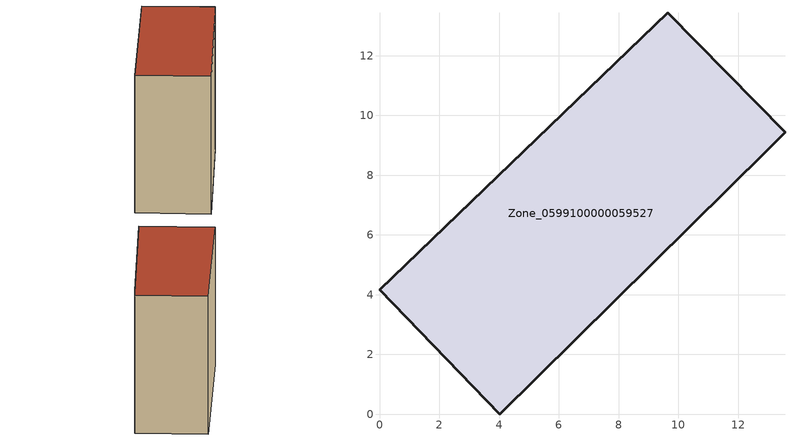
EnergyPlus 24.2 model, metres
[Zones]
Zone_0599100000059527
 floor ground (C_G): 9.65,13.44 13.57,9.44 12.96,8.81 4.03,0 0,4.17 z0
 wall outside (C_F): 4.03,0 12.96,8.81 13.57,9.44 9.65,13.44 0,4.17 4.03,0 z0:11.39
 roof outside (C_R): 13.57,9.44 9.65,13.44 0,4.17 4.03,0 12.96,8.81 z11.39
[BUILDING]
Pand.0599100000059527: North Axis=0; Terrain=City; Loads Convergence Tolerance Value=0.04; Temperature Convergence Tolerance Value=0.4; Solar Distribution=FullExterior; Maximum Number of Warmup Days=25; Minimum Number of Warmup Days=1
[Site:Location]
Rotterdam.The.Hague.AP_ZH_NLD Design_Conditions: Latitude=51.96; Longitude=4.45; Time Zone=1; Elevation=-4.5
[SITE:GROUNDTEMPERATURE:BUILDINGSURFACE]
18, 18, 18, 18, 18, 18, 18, 18, 18, 18, 18, 18
[MATERIAL] Thermal Absorptance=0.9; Solar Absorptance=0.7; Visible Absorptance=0.7
Name | Roughness | Thickness | Conductivity | Density | Specific Heat
G.TC.1946 | MediumSmooth | 0.15 | 1 | 540 | 1210
F.TC.1946 | Rough | 0.3 | 0.857143 | 1920 | 840
R.TC.1946 | MediumRough | 0.2 | 0.909091 | 1500 | 1000
[CONSTRUCTION]
C_G: G.TC.1946
C_F: F.TC.1946
C_R: R.TC.1946
[ZONE]
Zone_0599100000059527: Type=1; Multiplier=1; Ceiling Height=Autocalculate; Volume=Autocalculate; Floor Area=autocalculate; Part of Total Floor Area=Yes
[ZONEINFILTRATION:DESIGNFLOWRATE]
Infil_Zone_0599100000059527: Zone or ZoneList or Space or SpaceList=Zone_0599100000059527; Schedule=AlwaysOn; Design Flow Rate Calculation Method=Flow/Area; Flow Rate per Floor Area=0.003; Constant Term Coefficient=1; Temperature Term Coefficient=0; Velocity Term Coefficient=0; Velocity Squared Term Coefficient=0
[HVACTEMPLATE:ZONE:IDEALLOADSAIRSYSTEM]
Zone_0599100000059527: Maximum Heating Supply Air Temperature=50; Minimum Cooling Supply Air Temperature=13; Maximum Heating Supply Air Humidity Ratio=0.0156; Minimum Cooling Supply Air Humidity Ratio=0.0077; Heating Limit=NoLimit; Cooling Limit=NoLimit; Dehumidification Control Type=ConstantSensibleHeatRatio; Cooling Sensible Heat Ratio=0.7; Dehumidification Setpoint=60; Humidification Control Type=None; Humidification Setpoint=30; Outdoor Air Method=None; Outdoor Air Flow Rate per Person=0.00944; Outdoor Air Flow Rate per Zone Floor Area=0; Outdoor Air Flow Rate per Zone=0; Demand Controlled Ventilation Type=None; Outdoor Air Economizer Type=NoEconomizer; Heat Recovery Type=None; Sensible Heat Recovery Effectiveness=0.7; Latent Heat Recovery Effectiveness=0.65
[ZONECONTROL:THERMOSTAT]
ThermostatControl_Zone_0599100000059527: Zone or ZoneList=Zone_0599100000059527; Control Type Schedule=DualSetpointControlType; Control 1=Thermostat_Zone_0599100000059527; Temperature Difference Between Cutout And Setpoint=0
[THERMOSTATSETPOINT:DUALSETPOINT]
Thermostat_Zone_0599100000059527: Heating Setpoint Temperature Schedule=HeatingSetpoint_Zone_0599100000059527; Cooling Setpoint Temperature Schedule=CoolingSetpoint_Zone_0599100000059527
[SCHEDULE:COMPACT]
HeatingSetpoint_Zone_0599100000059527: Through: 12/31, For: AllDays, Until: 24:00, 21
CoolingSetpoint_Zone_0599100000059527: Through: 12/31, For: AllDays, Until: 24:00, 24
DualSetpointControlType: Through: 12/31, For: AllDays, Until: 24:00, 4
AlwaysOn: Through: 12/31, For: AllDays, Until: 24:00, 1
